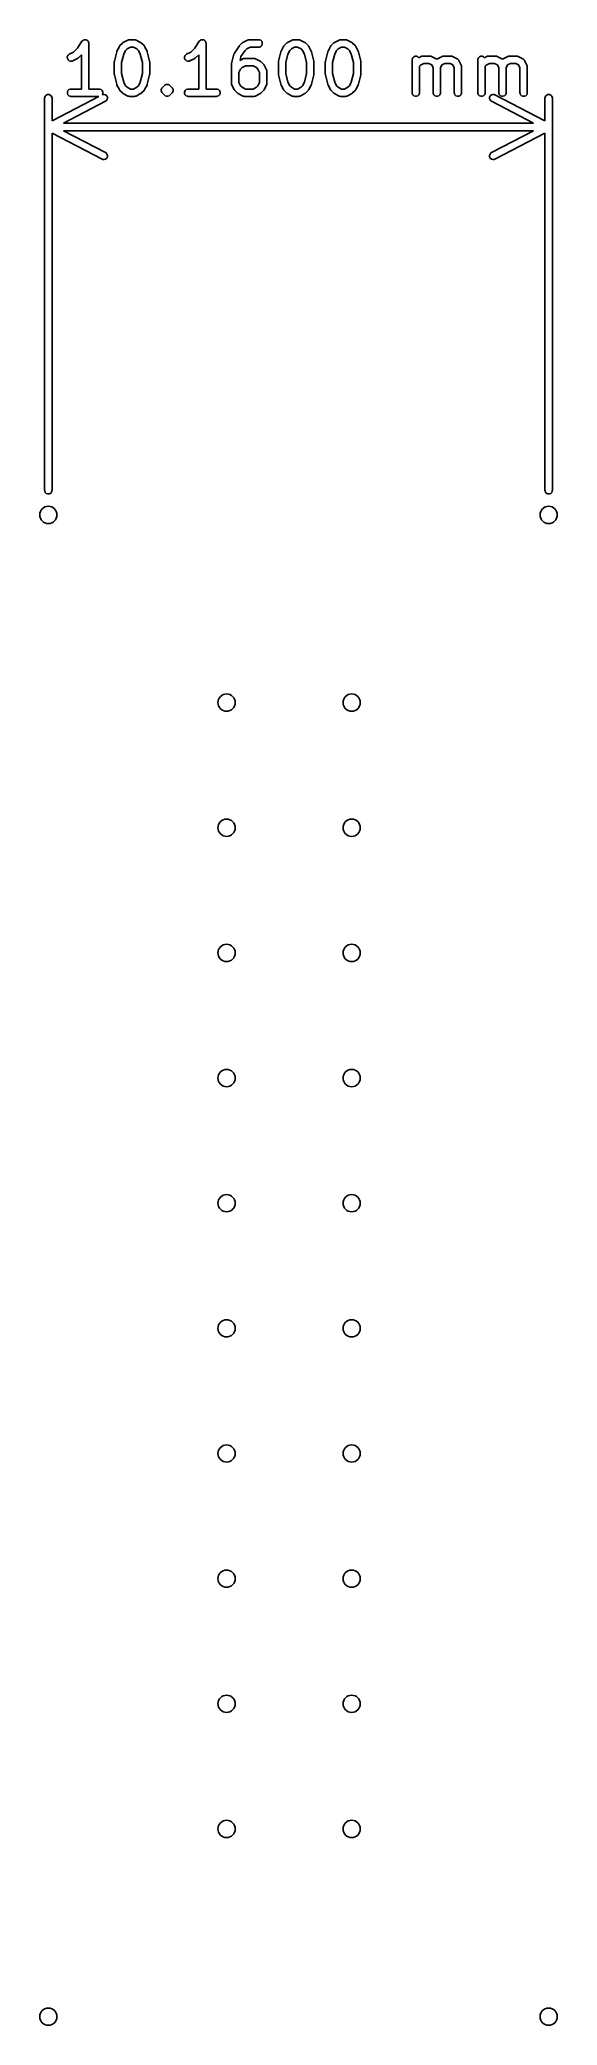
# Model space of a CAD drawing. Extents: x 0.39 to 0.81, y 0.39 to 1.98.
import ezdxf

# ---------------------------------------------------------------- set-up
doc = ezdxf.new("R2010")
doc.units = 0
doc.header["$MEASUREMENT"] = 0
doc.layers.add('BLACK', color=7, linetype='CONTINUOUS')

msp = doc.modelspace()

# ---------------------------------------------------------------- linework, layer by layer
at = {"layer": 'BLACK', "linetype": 'CONTINUOUS'}
for p, q in [((0.4156, 1.967), (0.4163, 1.9678)), ((0.4163, 1.9678), (0.4168, 1.9681)), ((0.4168, 1.9681), (0.4201, 1.9698)), ((0.4201, 1.9698), (0.4234, 1.973)), ((0.4234, 1.973), (0.4269, 1.9784)), ((0.4264, 1.9677), (0.424, 1.9653)), ((0.4264, 1.9403), (0.4264, 1.9677)), ((0.4269, 1.9784), (0.4273, 1.9788)), ((0.4269, 1.9784), (0.4269, 1.9784)), ((0.4269, 1.9784), (0.4269, 1.9784)), ((0.4269, 1.9784), (0.4269, 1.9784)), ((0.4273, 1.9788), (0.4275, 1.979)), ((0.4275, 1.979), (0.4278, 1.9792)), ((0.4278, 1.9792), (0.428, 1.9793)), ((0.428, 1.9793), (0.4283, 1.9795)), ((0.4283, 1.9795), (0.4286, 1.9795)), ((0.4286, 1.9795), (0.4288, 1.9796)), ((0.4288, 1.9796), (0.4291, 1.9796)), ((0.4291, 1.9796), (0.4294, 1.9797)), ((0.4294, 1.9797), (0.4297, 1.9796)), ((0.4297, 1.9796), (0.43, 1.9796)), ((0.43, 1.9796), (0.4302, 1.9795)), ((0.4302, 1.9795), (0.4305, 1.9795)), ((0.4305, 1.9795), (0.4308, 1.9793)), ((0.4308, 1.9793), (0.431, 1.9792)), ((0.431, 1.9792), (0.4312, 1.979)), ((0.4312, 1.979), (0.4315, 1.9788)), ((0.4315, 1.9788), (0.4316, 1.9786)), ((0.4316, 1.9786), (0.4319, 1.9784)), ((0.4319, 1.9784), (0.432, 1.9781)), ((0.432, 1.9781), (0.4321, 1.9779)), ((0.4321, 1.9779), (0.4322, 1.9776)), ((0.4322, 1.9776), (0.4323, 1.9773)), ((0.4323, 1.9773), (0.4323, 1.9767)), ((0.4323, 1.9767), (0.4323, 1.9767)), ((0.4323, 1.9767), (0.4323, 1.9767)), ((0.4323, 1.9767), (0.4323, 1.9767)), ((0.4323, 1.9767), (0.4323, 1.9403)), ((0.4528, 1.9625), (0.4547, 1.97)), ((0.4547, 1.97), (0.4548, 1.9703)), ((0.4547, 1.97), (0.4547, 1.97)), ((0.4547, 1.97), (0.4547, 1.97)), ((0.4548, 1.9703), (0.4548, 1.9705)), ((0.4548, 1.9705), (0.4549, 1.9705)), ((0.4549, 1.9706), (0.4568, 1.9743)), ((0.4549, 1.9705), (0.4549, 1.9706)), ((0.4568, 1.9743), (0.4569, 1.9746)), ((0.4569, 1.9746), (0.457, 1.9747)), ((0.4569, 1.9746), (0.4569, 1.9746)), ((0.457, 1.9747), (0.4571, 1.9748)), ((0.4571, 1.9749), (0.4573, 1.9751)), ((0.4571, 1.9748), (0.4571, 1.9749)), ((0.4573, 1.9751), (0.4592, 1.977)), ((0.4603, 1.9682), (0.4586, 1.9614)), ((0.4592, 1.977), (0.4594, 1.9771)), ((0.4594, 1.9771), (0.4595, 1.9772)), ((0.4595, 1.9772), (0.4595, 1.9773)), ((0.4595, 1.9773), (0.4596, 1.9773)), ((0.4596, 1.9773), (0.4597, 1.9773)), ((0.4597, 1.9773), (0.4599, 1.9775)), ((0.4599, 1.9775), (0.4637, 1.9794)), ((0.4618, 1.9712), (0.4603, 1.9682)), ((0.463, 1.9724), (0.4618, 1.9712)), ((0.4657, 1.9738), (0.463, 1.9724)), ((0.4637, 1.9794), (0.4642, 1.9796)), ((0.4642, 1.9796), (0.4643, 1.9796)), ((0.4643, 1.9796), (0.4644, 1.9796)), ((0.4644, 1.9796), (0.465, 1.9797)), ((0.465, 1.9797), (0.4688, 1.9797)), ((0.4681, 1.9738), (0.4657, 1.9738)), ((0.4708, 1.9724), (0.4681, 1.9738)), ((0.4688, 1.9797), (0.4693, 1.9796)), ((0.4693, 1.9796), (0.4694, 1.9796)), ((0.4694, 1.9796), (0.4695, 1.9796)), ((0.4695, 1.9796), (0.4701, 1.9794)), ((0.4701, 1.9794), (0.4738, 1.9775)), ((0.472, 1.9712), (0.4708, 1.9724)), ((0.4735, 1.9682), (0.472, 1.9712)), ((0.4752, 1.9614), (0.4735, 1.9682)), ((0.4738, 1.9775), (0.4741, 1.9773)), ((0.4741, 1.9773), (0.4742, 1.9773)), ((0.4742, 1.9773), (0.4742, 1.9773)), ((0.4742, 1.9773), (0.4743, 1.9772)), ((0.4743, 1.9772), (0.4744, 1.9771)), ((0.4744, 1.9771), (0.4746, 1.977)), ((0.4746, 1.977), (0.4765, 1.9751)), ((0.4765, 1.9751), (0.4767, 1.9749)), ((0.4767, 1.9749), (0.4767, 1.9748)), ((0.4767, 1.9748), (0.4768, 1.9747)), ((0.4768, 1.9747), (0.4768, 1.9746)), ((0.4768, 1.9746), (0.4769, 1.9746)), ((0.4769, 1.9746), (0.477, 1.9743)), ((0.477, 1.9743), (0.4789, 1.9706)), ((0.4789, 1.9706), (0.4789, 1.9705)), ((0.4789, 1.9705), (0.4789, 1.9705)), ((0.4789, 1.9705), (0.479, 1.9703)), ((0.479, 1.9703), (0.4791, 1.97)), ((0.4791, 1.97), (0.4791, 1.97)), ((0.4791, 1.97), (0.4791, 1.97)), ((0.4791, 1.97), (0.481, 1.9625)), ((0.5093, 1.967), (0.5101, 1.9678)), ((0.5101, 1.9678), (0.5106, 1.9681)), ((0.5106, 1.9681), (0.5139, 1.9698)), ((0.5139, 1.9698), (0.5171, 1.973)), ((0.5171, 1.973), (0.5207, 1.9784)), ((0.5202, 1.9677), (0.5177, 1.9653)), ((0.5202, 1.9403), (0.5202, 1.9677)), ((0.5207, 1.9784), (0.521, 1.9788)), ((0.5207, 1.9784), (0.5207, 1.9784)), ((0.5207, 1.9784), (0.5207, 1.9784)), ((0.5207, 1.9784), (0.5207, 1.9784)), ((0.521, 1.9788), (0.5213, 1.979)), ((0.5213, 1.979), (0.5215, 1.9792)), ((0.5215, 1.9792), (0.5218, 1.9793)), ((0.5218, 1.9793), (0.522, 1.9795)), ((0.522, 1.9795), (0.5223, 1.9795)), ((0.5223, 1.9795), (0.5226, 1.9796)), ((0.5226, 1.9796), (0.5228, 1.9796)), ((0.5228, 1.9796), (0.5231, 1.9797)), ((0.5231, 1.9797), (0.5234, 1.9796)), ((0.5234, 1.9796), (0.5237, 1.9796)), ((0.5237, 1.9796), (0.524, 1.9795)), ((0.524, 1.9795), (0.5243, 1.9795)), ((0.5243, 1.9795), (0.5245, 1.9793)), ((0.5245, 1.9793), (0.5248, 1.9792)), ((0.5248, 1.9792), (0.525, 1.979)), ((0.525, 1.979), (0.5252, 1.9788)), ((0.5252, 1.9788), (0.5254, 1.9786)), ((0.5254, 1.9786), (0.5256, 1.9784)), ((0.5256, 1.9784), (0.5257, 1.9781)), ((0.5257, 1.9781), (0.5259, 1.9779)), ((0.5259, 1.9779), (0.5259, 1.9776)), ((0.5259, 1.9776), (0.526, 1.9773)), ((0.526, 1.9773), (0.5261, 1.9767)), ((0.5261, 1.9767), (0.5261, 1.9767)), ((0.5261, 1.9767), (0.5261, 1.9767)), ((0.5261, 1.9767), (0.5261, 1.9767)), ((0.5261, 1.9767), (0.5261, 1.9403)), ((0.5465, 1.9606), (0.5484, 1.9681)), ((0.5484, 1.9681), (0.5485, 1.9684)), ((0.5485, 1.9685), (0.5486, 1.9686)), ((0.5485, 1.9684), (0.5485, 1.9685)), ((0.5486, 1.9687), (0.5488, 1.969)), ((0.5486, 1.9686), (0.5486, 1.9687)), ((0.5486, 1.9686), (0.5486, 1.9686)), ((0.5488, 1.969), (0.5525, 1.9746)), ((0.5525, 1.9746), (0.5526, 1.9746)), ((0.5526, 1.9746), (0.5527, 1.9748)), ((0.5526, 1.9746), (0.5526, 1.9746)), ((0.5527, 1.9748), (0.5529, 1.9751)), ((0.5529, 1.9751), (0.5548, 1.977)), ((0.5529, 1.9751), (0.5529, 1.9751)), ((0.5529, 1.9751), (0.5529, 1.9751)), ((0.5573, 1.9711), (0.554, 1.9662)), ((0.5548, 1.977), (0.555, 1.9771)), ((0.555, 1.9771), (0.5551, 1.9772)), ((0.5551, 1.9772), (0.5552, 1.9773)), ((0.5552, 1.9773), (0.5552, 1.9773)), ((0.5552, 1.9773), (0.5553, 1.9773)), ((0.5553, 1.9773), (0.5556, 1.9775)), ((0.5556, 1.9775), (0.5593, 1.9794)), ((0.5586, 1.9724), (0.5573, 1.9711)), ((0.5613, 1.9738), (0.5586, 1.9724)), ((0.5593, 1.9794), (0.5599, 1.9796)), ((0.5599, 1.9796), (0.56, 1.9796)), ((0.56, 1.9796), (0.5601, 1.9796)), ((0.5601, 1.9796), (0.5606, 1.9797)), ((0.5606, 1.9797), (0.5681, 1.9797)), ((0.5681, 1.9738), (0.5613, 1.9738)), ((0.5681, 1.9797), (0.5687, 1.9796)), ((0.5687, 1.9738), (0.5681, 1.9738)), ((0.5687, 1.9796), (0.5698, 1.9792)), ((0.5698, 1.9743), (0.5687, 1.9738)), ((0.5698, 1.9792), (0.5706, 1.9784)), ((0.5706, 1.9751), (0.5698, 1.9743)), ((0.5706, 1.9784), (0.571, 1.9773)), ((0.571, 1.9762), (0.5706, 1.9751)), ((0.571, 1.9773), (0.571, 1.9762)), ((0.584, 1.9625), (0.5859, 1.97)), ((0.5859, 1.97), (0.586, 1.9703)), ((0.5859, 1.97), (0.5859, 1.97)), ((0.5859, 1.97), (0.5859, 1.97)), ((0.586, 1.9703), (0.5861, 1.9705)), ((0.5861, 1.9706), (0.588, 1.9743)), ((0.5861, 1.9705), (0.5861, 1.9706)), ((0.5861, 1.9705), (0.5861, 1.9705)), ((0.588, 1.9743), (0.5881, 1.9746)), ((0.5881, 1.9746), (0.5882, 1.9746)), ((0.5882, 1.9747), (0.5883, 1.9748)), ((0.5882, 1.9746), (0.5882, 1.9747)), ((0.5883, 1.9748), (0.5884, 1.9749)), ((0.5884, 1.9749), (0.5885, 1.9751)), ((0.5885, 1.9751), (0.5904, 1.977)), ((0.5915, 1.9682), (0.5898, 1.9614)), ((0.5904, 1.977), (0.5906, 1.9771)), ((0.5906, 1.9771), (0.5907, 1.9772)), ((0.5907, 1.9772), (0.5908, 1.9773)), ((0.5908, 1.9773), (0.5909, 1.9773)), ((0.5909, 1.9773), (0.5912, 1.9775)), ((0.5909, 1.9773), (0.5909, 1.9773)), ((0.5912, 1.9775), (0.5949, 1.9794)), ((0.5931, 1.9712), (0.5915, 1.9682)), ((0.5943, 1.9724), (0.5931, 1.9712)), ((0.5969, 1.9738), (0.5943, 1.9724)), ((0.5949, 1.9794), (0.5955, 1.9796)), ((0.5955, 1.9796), (0.5956, 1.9796)), ((0.5956, 1.9796), (0.5957, 1.9796)), ((0.5957, 1.9796), (0.5963, 1.9797)), ((0.5963, 1.9797), (0.6, 1.9797)), ((0.5993, 1.9738), (0.5969, 1.9738)), ((0.602, 1.9724), (0.5993, 1.9738)), ((0.6, 1.9797), (0.6006, 1.9796)), ((0.6006, 1.9796), (0.6007, 1.9796)), ((0.6007, 1.9796), (0.6008, 1.9796)), ((0.6008, 1.9796), (0.6013, 1.9794)), ((0.6013, 1.9794), (0.6051, 1.9775)), ((0.6032, 1.9712), (0.602, 1.9724)), ((0.6047, 1.9682), (0.6032, 1.9712)), ((0.6064, 1.9614), (0.6047, 1.9682)), ((0.6051, 1.9775), (0.6053, 1.9773)), ((0.6053, 1.9773), (0.6054, 1.9773)), ((0.6054, 1.9773), (0.6055, 1.9773)), ((0.6055, 1.9773), (0.6056, 1.9772)), ((0.6056, 1.9772), (0.6056, 1.9771)), ((0.6056, 1.9771), (0.6058, 1.977)), ((0.6058, 1.977), (0.6077, 1.9751)), ((0.6077, 1.9751), (0.6079, 1.9749)), ((0.6079, 1.9749), (0.608, 1.9748)), ((0.608, 1.9748), (0.608, 1.9747)), ((0.608, 1.9747), (0.6081, 1.9746)), ((0.6081, 1.9746), (0.6081, 1.9746)), ((0.6081, 1.9746), (0.6083, 1.9743)), ((0.6083, 1.9743), (0.6101, 1.9706)), ((0.6101, 1.9706), (0.6102, 1.9705)), ((0.6102, 1.9705), (0.6102, 1.9705)), ((0.6102, 1.9705), (0.6103, 1.9703)), ((0.6103, 1.9703), (0.6103, 1.97)), ((0.6103, 1.97), (0.6103, 1.97)), ((0.6103, 1.97), (0.6104, 1.97)), ((0.6104, 1.97), (0.6122, 1.9625)), ((0.6215, 1.9625), (0.6234, 1.97)), ((0.6234, 1.97), (0.6235, 1.9703)), ((0.6234, 1.97), (0.6234, 1.97)), ((0.6234, 1.97), (0.6234, 1.97)), ((0.6235, 1.9703), (0.6236, 1.9705)), ((0.6236, 1.9706), (0.6255, 1.9743)), ((0.6236, 1.9705), (0.6236, 1.9706)), ((0.6236, 1.9705), (0.6236, 1.9705)), ((0.6255, 1.9743), (0.6256, 1.9746)), ((0.6256, 1.9746), (0.6257, 1.9746)), ((0.6257, 1.9747), (0.6258, 1.9748)), ((0.6257, 1.9746), (0.6257, 1.9747)), ((0.6258, 1.9749), (0.626, 1.9751)), ((0.6258, 1.9748), (0.6258, 1.9749)), ((0.626, 1.9751), (0.6279, 1.977)), ((0.629, 1.9682), (0.6273, 1.9614)), ((0.6279, 1.977), (0.6281, 1.9771)), ((0.6281, 1.9771), (0.6282, 1.9772)), ((0.6282, 1.9772), (0.6283, 1.9773)), ((0.6283, 1.9773), (0.6284, 1.9773)), ((0.6284, 1.9773), (0.6287, 1.9775)), ((0.6284, 1.9773), (0.6284, 1.9773)), ((0.6287, 1.9775), (0.6324, 1.9794)), ((0.6305, 1.9712), (0.629, 1.9682)), ((0.6317, 1.9724), (0.6305, 1.9712)), ((0.6344, 1.9738), (0.6317, 1.9724)), ((0.6324, 1.9794), (0.633, 1.9796)), ((0.633, 1.9796), (0.6331, 1.9796)), ((0.6331, 1.9796), (0.6332, 1.9796)), ((0.6332, 1.9796), (0.6337, 1.9797)), ((0.6337, 1.9797), (0.6375, 1.9797)), ((0.6368, 1.9738), (0.6344, 1.9738)), ((0.6395, 1.9724), (0.6368, 1.9738)), ((0.6375, 1.9797), (0.6381, 1.9796)), ((0.6381, 1.9796), (0.6382, 1.9796)), ((0.6382, 1.9796), (0.6383, 1.9796)), ((0.6383, 1.9796), (0.6388, 1.9794)), ((0.6388, 1.9794), (0.6426, 1.9775)), ((0.6407, 1.9712), (0.6395, 1.9724)), ((0.6422, 1.9682), (0.6407, 1.9712)), ((0.6439, 1.9614), (0.6422, 1.9682)), ((0.6426, 1.9775), (0.6428, 1.9773)), ((0.6428, 1.9773), (0.6429, 1.9773)), ((0.6429, 1.9773), (0.643, 1.9773)), ((0.643, 1.9773), (0.6431, 1.9772)), ((0.6431, 1.9772), (0.6431, 1.9771)), ((0.6431, 1.9771), (0.6433, 1.977)), ((0.6433, 1.977), (0.6452, 1.9751)), ((0.6452, 1.9751), (0.6454, 1.9749)), ((0.6454, 1.9749), (0.6455, 1.9748)), ((0.6455, 1.9748), (0.6455, 1.9747)), ((0.6455, 1.9747), (0.6456, 1.9746)), ((0.6456, 1.9746), (0.6456, 1.9746)), ((0.6456, 1.9746), (0.6458, 1.9743)), ((0.6458, 1.9743), (0.6476, 1.9706)), ((0.6476, 1.9706), (0.6477, 1.9705)), ((0.6477, 1.9705), (0.6477, 1.9705)), ((0.6477, 1.9705), (0.6478, 1.9703)), ((0.6478, 1.9703), (0.6478, 1.97)), ((0.6478, 1.97), (0.6478, 1.97)), ((0.6478, 1.97), (0.6479, 1.97)), ((0.6479, 1.97), (0.6497, 1.9625)), ((0.4152, 1.9659), (0.4156, 1.967)), ((0.4153, 1.9647), (0.4152, 1.9659)), ((0.4158, 1.9637), (0.4153, 1.9647)), ((0.4167, 1.9629), (0.4158, 1.9637)), ((0.4178, 1.9626), (0.4167, 1.9629)), ((0.4189, 1.9626), (0.4178, 1.9626)), ((0.4195, 1.9628), (0.4189, 1.9626)), ((0.4232, 1.9647), (0.4195, 1.9628)), ((0.4235, 1.9649), (0.4232, 1.9647)), ((0.4236, 1.965), (0.4235, 1.9649)), ((0.4235, 1.9649), (0.4235, 1.9649)), ((0.4237, 1.965), (0.4236, 1.965)), ((0.4238, 1.9651), (0.4237, 1.965)), ((0.424, 1.9653), (0.4238, 1.9651)), ((0.4527, 1.9623), (0.4528, 1.9624)), ((0.4527, 1.9621), (0.4527, 1.9623)), ((0.4527, 1.9619), (0.4527, 1.9621)), ((0.4527, 1.9618), (0.4527, 1.9619)), ((0.4527, 1.9617), (0.4527, 1.9618)), ((0.4527, 1.9524), (0.4527, 1.9617)), ((0.4527, 1.9523), (0.4527, 1.9524)), ((0.4527, 1.9522), (0.4527, 1.9523)), ((0.4527, 1.952), (0.4527, 1.9522)), ((0.4527, 1.9518), (0.4527, 1.952)), ((0.4528, 1.9518), (0.4527, 1.9518)), ((0.4528, 1.9624), (0.4528, 1.9625)), ((0.4528, 1.9517), (0.4528, 1.9518)), ((0.4547, 1.9442), (0.4528, 1.9517)), ((0.4586, 1.9614), (0.4586, 1.9527)), ((0.4586, 1.9527), (0.4603, 1.9459)), ((0.4735, 1.9459), (0.4752, 1.9527)), ((0.4752, 1.9527), (0.4752, 1.9614)), ((0.481, 1.9517), (0.4791, 1.9442)), ((0.481, 1.9625), (0.481, 1.9624)), ((0.481, 1.9624), (0.481, 1.9623)), ((0.481, 1.9623), (0.4811, 1.9621)), ((0.4811, 1.952), (0.481, 1.9518)), ((0.481, 1.9518), (0.481, 1.9518)), ((0.481, 1.9518), (0.481, 1.9517)), ((0.4811, 1.9621), (0.4811, 1.9619)), ((0.4811, 1.9619), (0.4811, 1.9618)), ((0.4811, 1.9618), (0.4811, 1.9617)), ((0.4811, 1.9617), (0.4811, 1.9524)), ((0.4811, 1.9524), (0.4811, 1.9523)), ((0.4811, 1.9523), (0.4811, 1.9522)), ((0.4811, 1.9522), (0.4811, 1.952)), ((0.509, 1.9659), (0.5093, 1.967)), ((0.509, 1.9647), (0.509, 1.9659)), ((0.5096, 1.9637), (0.509, 1.9647)), ((0.5104, 1.9629), (0.5096, 1.9637)), ((0.5115, 1.9626), (0.5104, 1.9629)), ((0.5127, 1.9626), (0.5115, 1.9626)), ((0.5132, 1.9628), (0.5127, 1.9626)), ((0.517, 1.9647), (0.5132, 1.9628)), ((0.5172, 1.9649), (0.517, 1.9647)), ((0.5173, 1.9649), (0.5172, 1.9649)), ((0.5174, 1.965), (0.5173, 1.9649)), ((0.5175, 1.9651), (0.5174, 1.965)), ((0.5174, 1.965), (0.5174, 1.965)), ((0.5177, 1.9653), (0.5175, 1.9651)), ((0.5464, 1.96), (0.5465, 1.9602)), ((0.5464, 1.9599), (0.5464, 1.96)), ((0.5464, 1.96), (0.5464, 1.96)), ((0.5464, 1.9449), (0.5464, 1.9599)), ((0.5465, 1.9605), (0.5465, 1.9606)), ((0.5465, 1.9604), (0.5465, 1.9605)), ((0.5465, 1.9602), (0.5465, 1.9604)), ((0.5537, 1.9562), (0.5523, 1.9535)), ((0.5523, 1.9535), (0.5523, 1.9456)), ((0.554, 1.9662), (0.5533, 1.9632)), ((0.5533, 1.9632), (0.5556, 1.9644)), ((0.5549, 1.9574), (0.5537, 1.9562)), ((0.5576, 1.9588), (0.5549, 1.9574)), ((0.5556, 1.9644), (0.5561, 1.9646)), ((0.5561, 1.9646), (0.5562, 1.9646)), ((0.5562, 1.9646), (0.5563, 1.9646)), ((0.5563, 1.9646), (0.5569, 1.9647)), ((0.5569, 1.9647), (0.5644, 1.9647)), ((0.5637, 1.9588), (0.5576, 1.9588)), ((0.5664, 1.9574), (0.5637, 1.9588)), ((0.5644, 1.9647), (0.565, 1.9646)), ((0.565, 1.9646), (0.5651, 1.9646)), ((0.5651, 1.9646), (0.5652, 1.9646)), ((0.5652, 1.9646), (0.5657, 1.9644)), ((0.5657, 1.9644), (0.5694, 1.9625)), ((0.5676, 1.9562), (0.5664, 1.9574)), ((0.5689, 1.9535), (0.5676, 1.9562)), ((0.5689, 1.9456), (0.5689, 1.9535)), ((0.5694, 1.9625), (0.5697, 1.9624)), ((0.5697, 1.9624), (0.5698, 1.9623)), ((0.5698, 1.9623), (0.5699, 1.9623)), ((0.5699, 1.9623), (0.5699, 1.9622)), ((0.5699, 1.9622), (0.57, 1.9621)), ((0.57, 1.9621), (0.5702, 1.962)), ((0.5702, 1.962), (0.5721, 1.9601)), ((0.5721, 1.9601), (0.5723, 1.9599)), ((0.5723, 1.9599), (0.5723, 1.9598)), ((0.5723, 1.9598), (0.5724, 1.9597)), ((0.5724, 1.9597), (0.5725, 1.9596)), ((0.5725, 1.9596), (0.5725, 1.9596)), ((0.5725, 1.9596), (0.5726, 1.9593)), ((0.5726, 1.9593), (0.5745, 1.9556)), ((0.5745, 1.9556), (0.5747, 1.955)), ((0.5747, 1.955), (0.5747, 1.9549)), ((0.5747, 1.9549), (0.5748, 1.9548)), ((0.5748, 1.9548), (0.5748, 1.9542)), ((0.5748, 1.9542), (0.5748, 1.9449)), ((0.5839, 1.9619), (0.584, 1.9621)), ((0.5839, 1.9618), (0.5839, 1.9619)), ((0.5839, 1.9617), (0.5839, 1.9618)), ((0.5839, 1.9524), (0.5839, 1.9617)), ((0.5839, 1.9523), (0.5839, 1.9524)), ((0.5839, 1.9522), (0.5839, 1.9523)), ((0.584, 1.952), (0.5839, 1.9522)), ((0.584, 1.9624), (0.584, 1.9625)), ((0.584, 1.9623), (0.584, 1.9624)), ((0.584, 1.9621), (0.584, 1.9623)), ((0.584, 1.9518), (0.584, 1.952)), ((0.584, 1.9517), (0.584, 1.9518)), ((0.584, 1.9518), (0.584, 1.9518)), ((0.5859, 1.9442), (0.584, 1.9517)), ((0.5898, 1.9614), (0.5898, 1.9527)), ((0.5898, 1.9527), (0.5915, 1.9459)), ((0.6047, 1.9459), (0.6064, 1.9527)), ((0.6064, 1.9527), (0.6064, 1.9614)), ((0.6122, 1.9517), (0.6104, 1.9442)), ((0.6122, 1.9625), (0.6123, 1.9624)), ((0.6123, 1.9518), (0.6122, 1.9517)), ((0.6123, 1.9624), (0.6123, 1.9623)), ((0.6123, 1.9623), (0.6123, 1.9621)), ((0.6123, 1.9621), (0.6123, 1.9619)), ((0.6123, 1.9619), (0.6123, 1.9618)), ((0.6123, 1.9618), (0.6123, 1.9617)), ((0.6123, 1.9617), (0.6123, 1.9524)), ((0.6123, 1.9524), (0.6123, 1.9523)), ((0.6123, 1.9523), (0.6123, 1.9522)), ((0.6123, 1.9522), (0.6123, 1.952)), ((0.6123, 1.952), (0.6123, 1.9518)), ((0.6123, 1.9518), (0.6123, 1.9518)), ((0.6214, 1.9619), (0.6215, 1.9621)), ((0.6214, 1.9618), (0.6214, 1.9619)), ((0.6214, 1.9617), (0.6214, 1.9618)), ((0.6214, 1.9524), (0.6214, 1.9617)), ((0.6214, 1.9523), (0.6214, 1.9524)), ((0.6214, 1.9522), (0.6214, 1.9523)), ((0.6215, 1.952), (0.6214, 1.9522)), ((0.6215, 1.9624), (0.6215, 1.9625)), ((0.6215, 1.9623), (0.6215, 1.9624)), ((0.6215, 1.9621), (0.6215, 1.9623)), ((0.6215, 1.9518), (0.6215, 1.952)), ((0.6215, 1.9517), (0.6215, 1.9518)), ((0.6215, 1.9518), (0.6215, 1.9518)), ((0.6234, 1.9442), (0.6215, 1.9517)), ((0.6273, 1.9614), (0.6273, 1.9527)), ((0.6273, 1.9527), (0.629, 1.9459)), ((0.6422, 1.9459), (0.6439, 1.9527)), ((0.6439, 1.9527), (0.6439, 1.9614)), ((0.6497, 1.9517), (0.6479, 1.9442)), ((0.6497, 1.9625), (0.6497, 1.9624)), ((0.6497, 1.9624), (0.6498, 1.9623)), ((0.6498, 1.9518), (0.6497, 1.9518)), ((0.6497, 1.9518), (0.6497, 1.9517)), ((0.6498, 1.9623), (0.6498, 1.9621)), ((0.6498, 1.9621), (0.6498, 1.9619)), ((0.6498, 1.9619), (0.6498, 1.9618)), ((0.6498, 1.9618), (0.6498, 1.9617)), ((0.6498, 1.9617), (0.6498, 1.9524)), ((0.6498, 1.9524), (0.6498, 1.9523)), ((0.6498, 1.9523), (0.6498, 1.9522)), ((0.6498, 1.9522), (0.6498, 1.952)), ((0.6498, 1.952), (0.6498, 1.9518)), ((0.6908, 1.9642), (0.6913, 1.9653)), ((0.6908, 1.9636), (0.6908, 1.9642)), ((0.6908, 1.9374), (0.6908, 1.9636)), ((0.6913, 1.9653), (0.6921, 1.9661)), ((0.6921, 1.9661), (0.6932, 1.9665)), ((0.6932, 1.9665), (0.6943, 1.9665)), ((0.6943, 1.9665), (0.6954, 1.9661)), ((0.6954, 1.9661), (0.6961, 1.9653)), ((0.6961, 1.9653), (0.698, 1.9663)), ((0.6974, 1.9593), (0.6967, 1.9586)), ((0.6967, 1.9586), (0.6967, 1.9374)), ((0.7001, 1.9607), (0.6974, 1.9593)), ((0.698, 1.9663), (0.6986, 1.9665)), ((0.6986, 1.9665), (0.6987, 1.9665)), ((0.6987, 1.9665), (0.6988, 1.9665)), ((0.6988, 1.9665), (0.6994, 1.9666)), ((0.6994, 1.9666), (0.705, 1.9666)), ((0.7043, 1.9607), (0.7001, 1.9607)), ((0.7065, 1.9595), (0.7043, 1.9607)), ((0.705, 1.9666), (0.7056, 1.9665)), ((0.7056, 1.9665), (0.7057, 1.9665)), ((0.7057, 1.9665), (0.7058, 1.9665)), ((0.7058, 1.9665), (0.7063, 1.9663)), ((0.7063, 1.9663), (0.7101, 1.9644)), ((0.7077, 1.9573), (0.7065, 1.9595)), ((0.7077, 1.9374), (0.7077, 1.9573)), ((0.7101, 1.9644), (0.7102, 1.9643)), ((0.7102, 1.9643), (0.7102, 1.9643)), ((0.7102, 1.9643), (0.7103, 1.9643)), ((0.7103, 1.9643), (0.7105, 1.9641)), ((0.7105, 1.9641), (0.7106, 1.964)), ((0.7106, 1.964), (0.7107, 1.9641)), ((0.7107, 1.9641), (0.711, 1.9643)), ((0.711, 1.9643), (0.711, 1.9643)), ((0.711, 1.9643), (0.7111, 1.9643)), ((0.7111, 1.9643), (0.7112, 1.9644)), ((0.7112, 1.9644), (0.7149, 1.9663)), ((0.7147, 1.9595), (0.7136, 1.9573)), ((0.7136, 1.9573), (0.7136, 1.9374)), ((0.7169, 1.9607), (0.7147, 1.9595)), ((0.7149, 1.9663), (0.7155, 1.9665)), ((0.7155, 1.9665), (0.7156, 1.9665)), ((0.7156, 1.9665), (0.7157, 1.9665)), ((0.7157, 1.9665), (0.7162, 1.9666)), ((0.7162, 1.9666), (0.7219, 1.9666)), ((0.7212, 1.9607), (0.7169, 1.9607)), ((0.7234, 1.9595), (0.7212, 1.9607)), ((0.7219, 1.9666), (0.7224, 1.9665)), ((0.7224, 1.9665), (0.7225, 1.9665)), ((0.7225, 1.9665), (0.7226, 1.9665)), ((0.7226, 1.9665), (0.7232, 1.9663)), ((0.7232, 1.9663), (0.7269, 1.9644)), ((0.7245, 1.9573), (0.7234, 1.9595)), ((0.7245, 1.9374), (0.7245, 1.9573)), ((0.7269, 1.9644), (0.727, 1.9643)), ((0.727, 1.9643), (0.7271, 1.9643)), ((0.7271, 1.9643), (0.7271, 1.9643)), ((0.7271, 1.9643), (0.7274, 1.9641)), ((0.7274, 1.9641), (0.7277, 1.9638)), ((0.7277, 1.9638), (0.7279, 1.9636)), ((0.7279, 1.9636), (0.7281, 1.9633)), ((0.7281, 1.9633), (0.7282, 1.9632)), ((0.7282, 1.9632), (0.7282, 1.9632)), ((0.7282, 1.9632), (0.7283, 1.9631)), ((0.7283, 1.9631), (0.7301, 1.9593)), ((0.7301, 1.9593), (0.7303, 1.9588)), ((0.7303, 1.9588), (0.7303, 1.9587)), ((0.7303, 1.9587), (0.7304, 1.9586)), ((0.7304, 1.9586), (0.7304, 1.958)), ((0.7304, 1.958), (0.7304, 1.9374)), ((0.7433, 1.9642), (0.7438, 1.9653)), ((0.7433, 1.9636), (0.7433, 1.9642)), ((0.7433, 1.9374), (0.7433, 1.9636)), ((0.7438, 1.9653), (0.7446, 1.9661)), ((0.7446, 1.9661), (0.7457, 1.9665)), ((0.7457, 1.9665), (0.7468, 1.9665)), ((0.7468, 1.9665), (0.7479, 1.9661)), ((0.7479, 1.9661), (0.7486, 1.9653)), ((0.7486, 1.9653), (0.7505, 1.9663)), ((0.7499, 1.9593), (0.7492, 1.9586)), ((0.7492, 1.9586), (0.7492, 1.9374)), ((0.7526, 1.9607), (0.7499, 1.9593)), ((0.7505, 1.9663), (0.7511, 1.9665)), ((0.7511, 1.9665), (0.7512, 1.9665)), ((0.7512, 1.9665), (0.7513, 1.9665)), ((0.7513, 1.9665), (0.7519, 1.9666)), ((0.7519, 1.9666), (0.7575, 1.9666)), ((0.7568, 1.9607), (0.7526, 1.9607)), ((0.759, 1.9595), (0.7568, 1.9607)), ((0.7575, 1.9666), (0.7581, 1.9665)), ((0.7581, 1.9665), (0.7582, 1.9665)), ((0.7582, 1.9665), (0.7583, 1.9665)), ((0.7583, 1.9665), (0.7588, 1.9663)), ((0.7588, 1.9663), (0.7626, 1.9644)), ((0.7602, 1.9573), (0.759, 1.9595)), ((0.7602, 1.9374), (0.7602, 1.9573)), ((0.7626, 1.9644), (0.7626, 1.9643)), ((0.7626, 1.9643), (0.7627, 1.9643)), ((0.7627, 1.9643), (0.7627, 1.9643)), ((0.7627, 1.9643), (0.763, 1.9641)), ((0.763, 1.9641), (0.7631, 1.964)), ((0.7631, 1.964), (0.7632, 1.9641)), ((0.7632, 1.9641), (0.7635, 1.9643)), ((0.7635, 1.9643), (0.7635, 1.9643)), ((0.7635, 1.9643), (0.7636, 1.9643)), ((0.7636, 1.9643), (0.7637, 1.9644)), ((0.7637, 1.9644), (0.7674, 1.9663)), ((0.7672, 1.9595), (0.7661, 1.9573)), ((0.7661, 1.9573), (0.7661, 1.9374)), ((0.7694, 1.9607), (0.7672, 1.9595)), ((0.7674, 1.9663), (0.7679, 1.9665)), ((0.7679, 1.9665), (0.7681, 1.9665)), ((0.7681, 1.9665), (0.7682, 1.9665)), ((0.7682, 1.9665), (0.7687, 1.9666)), ((0.7687, 1.9666), (0.7744, 1.9666)), ((0.7737, 1.9607), (0.7694, 1.9607)), ((0.7759, 1.9595), (0.7737, 1.9607)), ((0.7744, 1.9666), (0.7749, 1.9665)), ((0.7749, 1.9665), (0.775, 1.9665)), ((0.775, 1.9665), (0.7751, 1.9665)), ((0.7751, 1.9665), (0.7757, 1.9663)), ((0.7757, 1.9663), (0.7794, 1.9644)), ((0.777, 1.9573), (0.7759, 1.9595)), ((0.777, 1.9374), (0.777, 1.9573)), ((0.7794, 1.9644), (0.7795, 1.9643)), ((0.7795, 1.9643), (0.7796, 1.9643)), ((0.7796, 1.9643), (0.7796, 1.9643)), ((0.7796, 1.9643), (0.7799, 1.9641)), ((0.7799, 1.9641), (0.7802, 1.9638)), ((0.7802, 1.9638), (0.7804, 1.9636)), ((0.7804, 1.9636), (0.7806, 1.9633)), ((0.7806, 1.9633), (0.7807, 1.9632)), ((0.7807, 1.9632), (0.7807, 1.9632)), ((0.7807, 1.9632), (0.7807, 1.9631)), ((0.7807, 1.9631), (0.7826, 1.9593)), ((0.7826, 1.9593), (0.7828, 1.9588)), ((0.7828, 1.9588), (0.7828, 1.9587)), ((0.7828, 1.9587), (0.7829, 1.9586)), ((0.7829, 1.9586), (0.7829, 1.958)), ((0.7829, 1.958), (0.7829, 1.9374)), ((0.3984, 1.9355), (0.3994, 1.936)), ((0.3994, 1.936), (0.4006, 1.936)), ((0.4006, 1.936), (0.4016, 1.9355)), ((0.4153, 1.9379), (0.4157, 1.939)), ((0.4153, 1.9368), (0.4153, 1.9379)), ((0.4157, 1.9357), (0.4153, 1.9368)), ((0.4157, 1.939), (0.4165, 1.9398)), ((0.4165, 1.9349), (0.4157, 1.9357)), ((0.4165, 1.9398), (0.4176, 1.9403)), ((0.4176, 1.9403), (0.4181, 1.9403)), ((0.4181, 1.9403), (0.4264, 1.9403)), ((0.4323, 1.9403), (0.4406, 1.9403)), ((0.4406, 1.9403), (0.4412, 1.9403)), ((0.4412, 1.9403), (0.4423, 1.9398)), ((0.4423, 1.9398), (0.4431, 1.939)), ((0.4431, 1.939), (0.4435, 1.9379)), ((0.4435, 1.9368), (0.4431, 1.9358)), ((0.4431, 1.9358), (0.4435, 1.9359)), ((0.4435, 1.9379), (0.4435, 1.9368)), ((0.4435, 1.9359), (0.4447, 1.936)), ((0.4447, 1.936), (0.4458, 1.9357)), ((0.4458, 1.9357), (0.4467, 1.9349)), ((0.4547, 1.9441), (0.4547, 1.9442)), ((0.4548, 1.9438), (0.4547, 1.9441)), ((0.4547, 1.9441), (0.4547, 1.9441)), ((0.4548, 1.9436), (0.4548, 1.9438)), ((0.4549, 1.9436), (0.4548, 1.9436)), ((0.4549, 1.9435), (0.4549, 1.9436)), ((0.4568, 1.9398), (0.4549, 1.9435)), ((0.4569, 1.9396), (0.4568, 1.9398)), ((0.4569, 1.9395), (0.4569, 1.9396)), ((0.457, 1.9394), (0.4569, 1.9395)), ((0.4571, 1.9393), (0.457, 1.9394)), ((0.4573, 1.939), (0.4571, 1.9393)), ((0.4571, 1.9393), (0.4571, 1.9393)), ((0.4592, 1.9372), (0.4573, 1.939)), ((0.4594, 1.937), (0.4592, 1.9372)), ((0.4595, 1.9369), (0.4594, 1.937)), ((0.4596, 1.9368), (0.4595, 1.9369)), ((0.4595, 1.9369), (0.4595, 1.9369)), ((0.4597, 1.9368), (0.4596, 1.9368)), ((0.4599, 1.9366), (0.4597, 1.9368)), ((0.4637, 1.9347), (0.4599, 1.9366)), ((0.4603, 1.9459), (0.4618, 1.9429)), ((0.4618, 1.9429), (0.463, 1.9417)), ((0.463, 1.9417), (0.4657, 1.9403)), ((0.4657, 1.9403), (0.4681, 1.9403)), ((0.4681, 1.9403), (0.4708, 1.9417)), ((0.4738, 1.9366), (0.4701, 1.9347)), ((0.4708, 1.9417), (0.472, 1.9429)), ((0.472, 1.9429), (0.4735, 1.9459)), ((0.4741, 1.9368), (0.4738, 1.9366)), ((0.4742, 1.9368), (0.4741, 1.9368)), ((0.4743, 1.9369), (0.4742, 1.9369)), ((0.4742, 1.9369), (0.4742, 1.9368)), ((0.4744, 1.937), (0.4743, 1.9369)), ((0.4746, 1.9372), (0.4744, 1.937)), ((0.4765, 1.939), (0.4746, 1.9372)), ((0.4767, 1.9393), (0.4765, 1.939)), ((0.4768, 1.9394), (0.4767, 1.9393)), ((0.4767, 1.9393), (0.4767, 1.9393)), ((0.4769, 1.9396), (0.4768, 1.9395)), ((0.4768, 1.9395), (0.4768, 1.9394)), ((0.477, 1.9398), (0.4769, 1.9396)), ((0.4789, 1.9435), (0.477, 1.9398)), ((0.479, 1.9438), (0.4789, 1.9436)), ((0.4789, 1.9436), (0.4789, 1.9436)), ((0.4789, 1.9436), (0.4789, 1.9435)), ((0.4791, 1.9441), (0.479, 1.9438)), ((0.4791, 1.9442), (0.4791, 1.9441)), ((0.4791, 1.9441), (0.4791, 1.9441)), ((0.4902, 1.9398), (0.4907, 1.9409)), ((0.4902, 1.9387), (0.4902, 1.9398)), ((0.4904, 1.9382), (0.4902, 1.9387)), ((0.4907, 1.9376), (0.4904, 1.9382)), ((0.4907, 1.9409), (0.4911, 1.9413)), ((0.4911, 1.9372), (0.4907, 1.9376)), ((0.4911, 1.9413), (0.4929, 1.9432)), ((0.4929, 1.9353), (0.4911, 1.9372)), ((0.4929, 1.9432), (0.4934, 1.9436)), ((0.4934, 1.9436), (0.4941, 1.9439)), ((0.4934, 1.9436), (0.4934, 1.9436)), ((0.4941, 1.9439), (0.4944, 1.944)), ((0.4944, 1.944), (0.4956, 1.944)), ((0.4956, 1.944), (0.4956, 1.944)), ((0.4956, 1.944), (0.4959, 1.9439)), ((0.4959, 1.9439), (0.4967, 1.9436)), ((0.4967, 1.9436), (0.4967, 1.9436)), ((0.4967, 1.9436), (0.4971, 1.9432)), ((0.4971, 1.9432), (0.499, 1.9413)), ((0.499, 1.9372), (0.4971, 1.9353)), ((0.499, 1.9413), (0.4993, 1.9409)), ((0.4993, 1.9376), (0.499, 1.9372)), ((0.4993, 1.9409), (0.4998, 1.9398)), ((0.4998, 1.9387), (0.4993, 1.9376)), ((0.4998, 1.9398), (0.4998, 1.9398)), ((0.4998, 1.9398), (0.4998, 1.9387)), ((0.509, 1.9379), (0.5094, 1.939)), ((0.509, 1.9368), (0.509, 1.9379)), ((0.5094, 1.9357), (0.509, 1.9368)), ((0.5094, 1.939), (0.5102, 1.9398)), ((0.5102, 1.9349), (0.5094, 1.9357)), ((0.5102, 1.9398), (0.5113, 1.9403)), ((0.5113, 1.9403), (0.5119, 1.9403)), ((0.5119, 1.9403), (0.5202, 1.9403)), ((0.5261, 1.9403), (0.5344, 1.9403)), ((0.5344, 1.9403), (0.535, 1.9403)), ((0.535, 1.9403), (0.536, 1.9398)), ((0.536, 1.9398), (0.5368, 1.939)), ((0.5368, 1.9357), (0.536, 1.9349)), ((0.5368, 1.939), (0.5373, 1.9379)), ((0.5373, 1.9368), (0.5368, 1.9357)), ((0.5373, 1.9379), (0.5373, 1.9368)), ((0.5465, 1.9443), (0.5464, 1.9449)), ((0.5465, 1.9442), (0.5465, 1.9443)), ((0.5465, 1.9441), (0.5465, 1.9442)), ((0.5467, 1.9435), (0.5465, 1.9441)), ((0.5486, 1.9398), (0.5467, 1.9435)), ((0.5488, 1.9396), (0.5486, 1.9398)), ((0.5488, 1.9395), (0.5488, 1.9396)), ((0.5489, 1.9394), (0.5488, 1.9395)), ((0.5489, 1.9393), (0.5489, 1.9394)), ((0.549, 1.9393), (0.5489, 1.9393)), ((0.5492, 1.939), (0.549, 1.9393)), ((0.551, 1.9372), (0.5492, 1.939)), ((0.5513, 1.937), (0.551, 1.9372)), ((0.5513, 1.9369), (0.5513, 1.937)), ((0.5514, 1.9369), (0.5513, 1.9369)), ((0.5515, 1.9368), (0.5514, 1.9369)), ((0.5516, 1.9368), (0.5515, 1.9368)), ((0.5518, 1.9366), (0.5516, 1.9368)), ((0.5556, 1.9347), (0.5518, 1.9366)), ((0.5523, 1.9456), (0.5537, 1.9429)), ((0.5537, 1.9429), (0.5549, 1.9417)), ((0.5549, 1.9417), (0.5576, 1.9403)), ((0.5576, 1.9403), (0.5637, 1.9403)), ((0.5637, 1.9403), (0.5664, 1.9417)), ((0.5694, 1.9366), (0.5657, 1.9347)), ((0.5664, 1.9417), (0.5676, 1.9429)), ((0.5676, 1.9429), (0.5689, 1.9456)), ((0.5697, 1.9368), (0.5694, 1.9366)), ((0.5698, 1.9368), (0.5697, 1.9368)), ((0.5699, 1.9369), (0.5698, 1.9368)), ((0.57, 1.937), (0.5699, 1.9369)), ((0.5699, 1.9369), (0.5699, 1.9369)), ((0.5702, 1.9372), (0.57, 1.937)), ((0.5721, 1.939), (0.5702, 1.9372)), ((0.5723, 1.9393), (0.5721, 1.939)), ((0.5724, 1.9394), (0.5723, 1.9393)), ((0.5723, 1.9393), (0.5723, 1.9393)), ((0.5725, 1.9395), (0.5724, 1.9394)), ((0.5726, 1.9398), (0.5725, 1.9396)), ((0.5725, 1.9396), (0.5725, 1.9395)), ((0.5745, 1.9435), (0.5726, 1.9398)), ((0.5747, 1.9441), (0.5745, 1.9435)), ((0.5748, 1.9443), (0.5747, 1.9442)), ((0.5747, 1.9442), (0.5747, 1.9441)), ((0.5748, 1.9449), (0.5748, 1.9443)), ((0.5859, 1.9441), (0.5859, 1.9442)), ((0.586, 1.9438), (0.5859, 1.9441)), ((0.5859, 1.9441), (0.5859, 1.9441)), ((0.5861, 1.9436), (0.586, 1.9438)), ((0.5861, 1.9435), (0.5861, 1.9436)), ((0.5861, 1.9436), (0.5861, 1.9436)), ((0.588, 1.9398), (0.5861, 1.9435)), ((0.5881, 1.9396), (0.588, 1.9398)), ((0.5882, 1.9395), (0.5881, 1.9396)), ((0.5882, 1.9394), (0.5882, 1.9395)), ((0.5883, 1.9393), (0.5882, 1.9394)), ((0.5884, 1.9393), (0.5883, 1.9393)), ((0.5885, 1.939), (0.5884, 1.9393)), ((0.5904, 1.9372), (0.5885, 1.939)), ((0.5906, 1.937), (0.5904, 1.9372)), ((0.5907, 1.9369), (0.5906, 1.937)), ((0.5908, 1.9369), (0.5907, 1.9369)), ((0.5909, 1.9368), (0.5908, 1.9369)), ((0.5912, 1.9366), (0.5909, 1.9368)), ((0.5909, 1.9368), (0.5909, 1.9368)), ((0.5949, 1.9347), (0.5912, 1.9366)), ((0.5915, 1.9459), (0.5931, 1.9429)), ((0.5931, 1.9429), (0.5943, 1.9417)), ((0.5943, 1.9417), (0.5969, 1.9403)), ((0.5969, 1.9403), (0.5993, 1.9403)), ((0.5993, 1.9403), (0.602, 1.9417)), ((0.6051, 1.9366), (0.6013, 1.9347)), ((0.602, 1.9417), (0.6032, 1.9429)), ((0.6032, 1.9429), (0.6047, 1.9459)), ((0.6053, 1.9368), (0.6051, 1.9366)), ((0.6054, 1.9368), (0.6053, 1.9368)), ((0.6055, 1.9369), (0.6054, 1.9368)), ((0.6056, 1.9369), (0.6055, 1.9369)), ((0.6058, 1.9372), (0.6056, 1.937)), ((0.6056, 1.937), (0.6056, 1.9369)), ((0.6077, 1.939), (0.6058, 1.9372)), ((0.6079, 1.9393), (0.6077, 1.939)), ((0.608, 1.9393), (0.6079, 1.9393)), ((0.6081, 1.9395), (0.608, 1.9394)), ((0.608, 1.9394), (0.608, 1.9393)), ((0.6083, 1.9398), (0.6081, 1.9396)), ((0.6081, 1.9396), (0.6081, 1.9395)), ((0.6101, 1.9435), (0.6083, 1.9398)), ((0.6102, 1.9436), (0.6101, 1.9435)), ((0.6103, 1.9438), (0.6102, 1.9436)), ((0.6102, 1.9436), (0.6102, 1.9436)), ((0.6104, 1.9442), (0.6103, 1.9441)), ((0.6103, 1.9441), (0.6103, 1.9441)), ((0.6103, 1.9441), (0.6103, 1.9438)), ((0.6234, 1.9441), (0.6234, 1.9442)), ((0.6235, 1.9438), (0.6234, 1.9441)), ((0.6234, 1.9441), (0.6234, 1.9441)), ((0.6236, 1.9436), (0.6235, 1.9438)), ((0.6236, 1.9435), (0.6236, 1.9436)), ((0.6236, 1.9436), (0.6236, 1.9436)), ((0.6255, 1.9398), (0.6236, 1.9435)), ((0.6256, 1.9396), (0.6255, 1.9398)), ((0.6257, 1.9395), (0.6256, 1.9396)), ((0.6257, 1.9394), (0.6257, 1.9395)), ((0.6258, 1.9393), (0.6257, 1.9394)), ((0.626, 1.939), (0.6258, 1.9393)), ((0.6258, 1.9393), (0.6258, 1.9393)), ((0.6279, 1.9372), (0.626, 1.939)), ((0.6281, 1.937), (0.6279, 1.9372)), ((0.6282, 1.9369), (0.6281, 1.937)), ((0.6283, 1.9369), (0.6282, 1.9369)), ((0.6284, 1.9368), (0.6283, 1.9369)), ((0.6287, 1.9366), (0.6284, 1.9368)), ((0.6284, 1.9368), (0.6284, 1.9368)), ((0.6324, 1.9347), (0.6287, 1.9366)), ((0.629, 1.9459), (0.6305, 1.9429)), ((0.6305, 1.9429), (0.6317, 1.9417)), ((0.6317, 1.9417), (0.6344, 1.9403)), ((0.6344, 1.9403), (0.6368, 1.9403)), ((0.6368, 1.9403), (0.6395, 1.9417)), ((0.6426, 1.9366), (0.6388, 1.9347)), ((0.6395, 1.9417), (0.6407, 1.9429)), ((0.6407, 1.9429), (0.6422, 1.9459)), ((0.6428, 1.9368), (0.6426, 1.9366)), ((0.6429, 1.9368), (0.6428, 1.9368)), ((0.643, 1.9369), (0.6429, 1.9368)), ((0.6431, 1.9369), (0.643, 1.9369)), ((0.6433, 1.9372), (0.6431, 1.937)), ((0.6431, 1.937), (0.6431, 1.9369)), ((0.6452, 1.939), (0.6433, 1.9372)), ((0.6454, 1.9393), (0.6452, 1.939)), ((0.6455, 1.9393), (0.6454, 1.9393)), ((0.6456, 1.9395), (0.6455, 1.9394)), ((0.6455, 1.9394), (0.6455, 1.9393)), ((0.6458, 1.9398), (0.6456, 1.9396)), ((0.6456, 1.9396), (0.6456, 1.9395)), ((0.6476, 1.9435), (0.6458, 1.9398)), ((0.6477, 1.9436), (0.6476, 1.9435)), ((0.6478, 1.9438), (0.6477, 1.9436)), ((0.6477, 1.9436), (0.6477, 1.9436)), ((0.6479, 1.9442), (0.6478, 1.9441)), ((0.6478, 1.9441), (0.6478, 1.9441)), ((0.6478, 1.9441), (0.6478, 1.9438)), ((0.6908, 1.9368), (0.6908, 1.9374)), ((0.6913, 1.9357), (0.6908, 1.9368)), ((0.6921, 1.9349), (0.6913, 1.9357)), ((0.6962, 1.9357), (0.6954, 1.9349)), ((0.6966, 1.9368), (0.6962, 1.9357)), ((0.6967, 1.9374), (0.6966, 1.9368)), ((0.7077, 1.9368), (0.7077, 1.9374)), ((0.7082, 1.9357), (0.7077, 1.9368)), ((0.709, 1.9349), (0.7082, 1.9357)), ((0.7131, 1.9357), (0.7123, 1.9349)), ((0.7135, 1.9368), (0.7131, 1.9357)), ((0.7136, 1.9374), (0.7135, 1.9368)), ((0.7246, 1.9368), (0.7245, 1.9374)), ((0.725, 1.9357), (0.7246, 1.9368)), ((0.7258, 1.9349), (0.725, 1.9357)), ((0.7299, 1.9357), (0.7291, 1.9349)), ((0.7304, 1.9368), (0.7299, 1.9357)), ((0.7304, 1.9374), (0.7304, 1.9368)), ((0.7433, 1.9368), (0.7433, 1.9374)), ((0.7438, 1.9357), (0.7433, 1.9368)), ((0.7446, 1.9349), (0.7438, 1.9357)), ((0.7487, 1.9357), (0.7479, 1.9349)), ((0.7491, 1.9368), (0.7487, 1.9357)), ((0.7492, 1.9374), (0.7491, 1.9368)), ((0.7533, 1.9349), (0.7542, 1.9357)), ((0.7542, 1.9357), (0.7553, 1.936)), ((0.7553, 1.936), (0.7565, 1.9359)), ((0.7565, 1.9359), (0.757, 1.9357)), ((0.757, 1.9357), (0.797, 1.9149)), ((0.7602, 1.9368), (0.7602, 1.9374)), ((0.7606, 1.9357), (0.7602, 1.9368)), ((0.7615, 1.9349), (0.7606, 1.9357)), ((0.7656, 1.9357), (0.7647, 1.9349)), ((0.766, 1.9368), (0.7656, 1.9357)), ((0.7661, 1.9374), (0.766, 1.9368)), ((0.7771, 1.9368), (0.777, 1.9374)), ((0.7775, 1.9357), (0.7771, 1.9368)), ((0.7783, 1.9349), (0.7775, 1.9357)), ((0.7824, 1.9357), (0.7816, 1.9349)), ((0.7829, 1.9368), (0.7824, 1.9357)), ((0.7829, 1.9374), (0.7829, 1.9368)), ((0.7984, 1.9355), (0.7994, 1.936)), ((0.7994, 1.936), (0.8006, 1.936)), ((0.8006, 1.936), (0.8016, 1.9355)), ((0.397, 1.9331), (0.3971, 1.9337)), ((0.397, 1.6197), (0.397, 1.9331)), ((0.3971, 1.9337), (0.3975, 1.9347)), ((0.3975, 1.9347), (0.3984, 1.9355)), ((0.4016, 1.9355), (0.4025, 1.9347)), ((0.4025, 1.9347), (0.4029, 1.9337)), ((0.4029, 1.9337), (0.403, 1.9331)), ((0.403, 1.9149), (0.4405, 1.9344)), ((0.403, 1.9331), (0.403, 1.9149)), ((0.4457, 1.9305), (0.4121, 1.913)), ((0.4176, 1.9345), (0.4165, 1.9349)), ((0.4181, 1.9344), (0.4176, 1.9345)), ((0.4405, 1.9344), (0.4181, 1.9344)), ((0.4462, 1.9308), (0.4457, 1.9305)), ((0.4469, 1.9317), (0.4462, 1.9308)), ((0.4467, 1.9349), (0.4472, 1.9339)), ((0.4473, 1.9328), (0.4469, 1.9317)), ((0.4472, 1.9339), (0.4473, 1.9328)), ((0.4642, 1.9345), (0.4637, 1.9347)), ((0.4643, 1.9345), (0.4642, 1.9345)), ((0.4644, 1.9345), (0.4643, 1.9345)), ((0.465, 1.9344), (0.4644, 1.9345)), ((0.4688, 1.9344), (0.465, 1.9344)), ((0.4693, 1.9345), (0.4688, 1.9344)), ((0.4694, 1.9345), (0.4693, 1.9345)), ((0.4695, 1.9345), (0.4694, 1.9345)), ((0.4701, 1.9347), (0.4695, 1.9345)), ((0.4934, 1.9349), (0.4929, 1.9353)), ((0.4944, 1.9345), (0.4934, 1.9349)), ((0.4956, 1.9345), (0.4944, 1.9345)), ((0.4944, 1.9345), (0.4944, 1.9345)), ((0.4967, 1.9349), (0.4956, 1.9345)), ((0.4956, 1.9345), (0.4956, 1.9345)), ((0.4971, 1.9353), (0.4967, 1.9349)), ((0.5113, 1.9345), (0.5102, 1.9349)), ((0.5119, 1.9344), (0.5113, 1.9345)), ((0.5344, 1.9344), (0.5119, 1.9344)), ((0.535, 1.9345), (0.5344, 1.9344)), ((0.536, 1.9349), (0.535, 1.9345)), ((0.5561, 1.9345), (0.5556, 1.9347)), ((0.5562, 1.9345), (0.5561, 1.9345)), ((0.5563, 1.9345), (0.5562, 1.9345)), ((0.5569, 1.9344), (0.5563, 1.9345)), ((0.5644, 1.9344), (0.5569, 1.9344)), ((0.565, 1.9345), (0.5644, 1.9344)), ((0.5651, 1.9345), (0.565, 1.9345)), ((0.5652, 1.9345), (0.5651, 1.9345)), ((0.5657, 1.9347), (0.5652, 1.9345)), ((0.5955, 1.9345), (0.5949, 1.9347)), ((0.5956, 1.9345), (0.5955, 1.9345)), ((0.5957, 1.9345), (0.5956, 1.9345)), ((0.5963, 1.9344), (0.5957, 1.9345)), ((0.6, 1.9344), (0.5963, 1.9344)), ((0.6006, 1.9345), (0.6, 1.9344)), ((0.6007, 1.9345), (0.6006, 1.9345)), ((0.6008, 1.9345), (0.6007, 1.9345)), ((0.6013, 1.9347), (0.6008, 1.9345)), ((0.633, 1.9345), (0.6324, 1.9347)), ((0.6331, 1.9345), (0.633, 1.9345)), ((0.6332, 1.9345), (0.6331, 1.9345)), ((0.6337, 1.9344), (0.6332, 1.9345)), ((0.6375, 1.9344), (0.6337, 1.9344)), ((0.6381, 1.9345), (0.6375, 1.9344)), ((0.6382, 1.9345), (0.6381, 1.9345)), ((0.6383, 1.9345), (0.6382, 1.9345)), ((0.6388, 1.9347), (0.6383, 1.9345)), ((0.6932, 1.9345), (0.6921, 1.9349)), ((0.6943, 1.9345), (0.6932, 1.9345)), ((0.6954, 1.9349), (0.6943, 1.9345)), ((0.71, 1.9345), (0.709, 1.9349)), ((0.7112, 1.9345), (0.71, 1.9345)), ((0.7123, 1.9349), (0.7112, 1.9345)), ((0.7269, 1.9345), (0.7258, 1.9349)), ((0.7281, 1.9345), (0.7269, 1.9345)), ((0.7291, 1.9349), (0.7281, 1.9345)), ((0.7457, 1.9345), (0.7446, 1.9349)), ((0.7468, 1.9345), (0.7457, 1.9345)), ((0.7479, 1.9349), (0.7468, 1.9345)), ((0.7527, 1.9328), (0.7528, 1.9339)), ((0.7531, 1.9317), (0.7527, 1.9328)), ((0.7528, 1.9339), (0.7533, 1.9349)), ((0.7538, 1.9308), (0.7531, 1.9317)), ((0.7543, 1.9305), (0.7538, 1.9308)), ((0.7879, 1.913), (0.7543, 1.9305)), ((0.7625, 1.9345), (0.7615, 1.9349)), ((0.7637, 1.9345), (0.7625, 1.9345)), ((0.7647, 1.9349), (0.7637, 1.9345)), ((0.7794, 1.9345), (0.7783, 1.9349)), ((0.7806, 1.9345), (0.7794, 1.9345)), ((0.7816, 1.9349), (0.7806, 1.9345)), ((0.797, 1.9331), (0.7971, 1.9337)), ((0.797, 1.9149), (0.797, 1.9331)), ((0.7971, 1.9337), (0.7975, 1.9347)), ((0.7975, 1.9347), (0.7984, 1.9355)), ((0.8016, 1.9355), (0.8025, 1.9347)), ((0.8025, 1.9347), (0.8029, 1.9337)), ((0.8029, 1.9337), (0.803, 1.9331)), ((0.803, 1.9331), (0.803, 1.6197)), ((0.443, 1.8843), (0.403, 1.9051)), ((0.403, 1.9051), (0.403, 1.6197)), ((0.4121, 1.913), (0.7879, 1.913)), ((0.7879, 1.907), (0.4121, 1.907)), ((0.4121, 1.907), (0.4457, 1.8895)), ((0.7543, 1.8895), (0.7879, 1.907)), ((0.797, 1.9051), (0.757, 1.8843)), ((0.797, 1.6197), (0.797, 1.9051)), ((0.4457, 1.8895), (0.4462, 1.8892)), ((0.4462, 1.8892), (0.4469, 1.8883)), ((0.4469, 1.8883), (0.4473, 1.8872)), ((0.7527, 1.8872), (0.7531, 1.8883)), ((0.7531, 1.8883), (0.7538, 1.8892)), ((0.7538, 1.8892), (0.7543, 1.8895)), ((0.4435, 1.8841), (0.443, 1.8843)), ((0.4447, 1.884), (0.4435, 1.8841)), ((0.4458, 1.8843), (0.4447, 1.884)), ((0.4467, 1.8851), (0.4458, 1.8843)), ((0.4472, 1.8861), (0.4467, 1.8851)), ((0.4473, 1.8872), (0.4472, 1.8861)), ((0.7528, 1.8861), (0.7527, 1.8872)), ((0.7533, 1.8851), (0.7528, 1.8861)), ((0.7542, 1.8843), (0.7533, 1.8851)), ((0.7553, 1.884), (0.7542, 1.8843)), ((0.7565, 1.8841), (0.7553, 1.884)), ((0.757, 1.8843), (0.7565, 1.8841)), ((0.3971, 1.6191), (0.397, 1.6197)), ((0.3975, 1.618), (0.3971, 1.6191)), ((0.4029, 1.6191), (0.4025, 1.618)), ((0.403, 1.6197), (0.4029, 1.6191)), ((0.7971, 1.6191), (0.797, 1.6197)), ((0.7975, 1.618), (0.7971, 1.6191)), ((0.8029, 1.6191), (0.8025, 1.618)), ((0.803, 1.6197), (0.8029, 1.6191)), ((0.3984, 1.6172), (0.3975, 1.618)), ((0.3994, 1.6168), (0.3984, 1.6172)), ((0.4006, 1.6168), (0.3994, 1.6168)), ((0.4016, 1.6172), (0.4006, 1.6168)), ((0.4025, 1.618), (0.4016, 1.6172)), ((0.7984, 1.6172), (0.7975, 1.618)), ((0.7994, 1.6168), (0.7984, 1.6172)), ((0.8006, 1.6168), (0.7994, 1.6168)), ((0.8016, 1.6172), (0.8006, 1.6168)), ((0.8025, 1.618), (0.8016, 1.6172))]:
    msp.add_line(p, q, dxfattribs=at)
at = {"layer": 'BLACK'}
for centre in [(0.4, 1.6), (0.8, 1.6), (0.5425, 1.45), (0.6425, 1.45), (0.5425, 1.35), (0.6425, 1.35), (0.5425, 1.25), (0.6425, 1.25), (0.5425, 1.15), (0.6425, 1.15), (0.5425, 1.05), (0.6425, 1.05), (0.5425, 0.95), (0.6425, 0.95), (0.5425, 0.85), (0.6425, 0.85), (0.5425, 0.75), (0.6425, 0.75), (0.5425, 0.65), (0.6425, 0.65), (0.5425, 0.55), (0.6425, 0.55), (0.4, 0.4), (0.8, 0.4)]:
    msp.add_circle(centre, 0.00689, dxfattribs=at)

doc.saveas('drawing.dxf')
